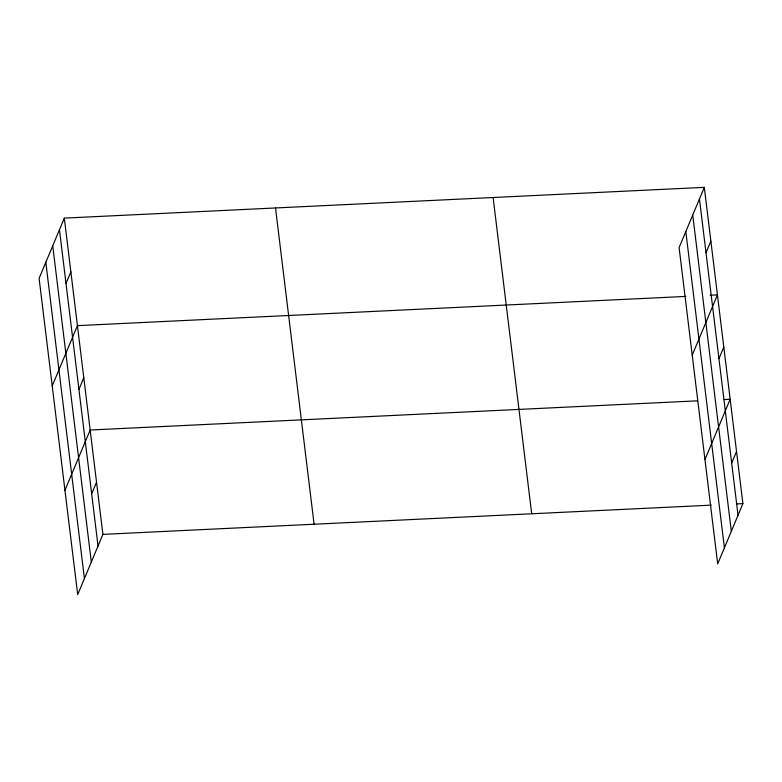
<?xml version="1.0" encoding="UTF-8"?>
<svg xmlns="http://www.w3.org/2000/svg" width="782" height="782" viewBox="0 0 782 782"><rect width="100%" height="100%" fill="white"/><g stroke="black" fill="none" stroke-linecap="round" stroke-linejoin="round"><path stroke-width="1.17" d="M64.31 218.119L39.1 278.372L77.692 594.643L102.901 534.38L64.31 218.119L704.308 187.357L742.9 503.628L717.69 563.881L679.099 247.62L704.308 187.357M66.011 283.504L70.869 271.882M52.218 385.907L77.428 325.644L685.873 296.407M78.933 389.446L83.791 377.833M64.955 490.275L90.165 430.012L697.397 400.834M91.67 493.813L96.528 482.201M706.009 252.742L710.867 241.13M692.226 355.145L717.426 294.892L710.144 295.244M718.941 358.694L723.8 347.071M704.953 459.513L730.163 399.26L724.093 399.553M731.669 463.061L736.536 451.439M102.901 534.38L711.337 505.143M736.83 503.921L742.9 503.628M699.45 198.98L738.042 515.24M692.735 215.03L731.326 531.301M685.814 231.57L724.406 547.83M493.11 197.514L531.701 513.774M275.508 207.963L314.1 524.233M59.452 229.732L98.033 546.002M52.736 245.783L91.318 562.053M45.815 262.322L84.407 578.592"/></g></svg>
